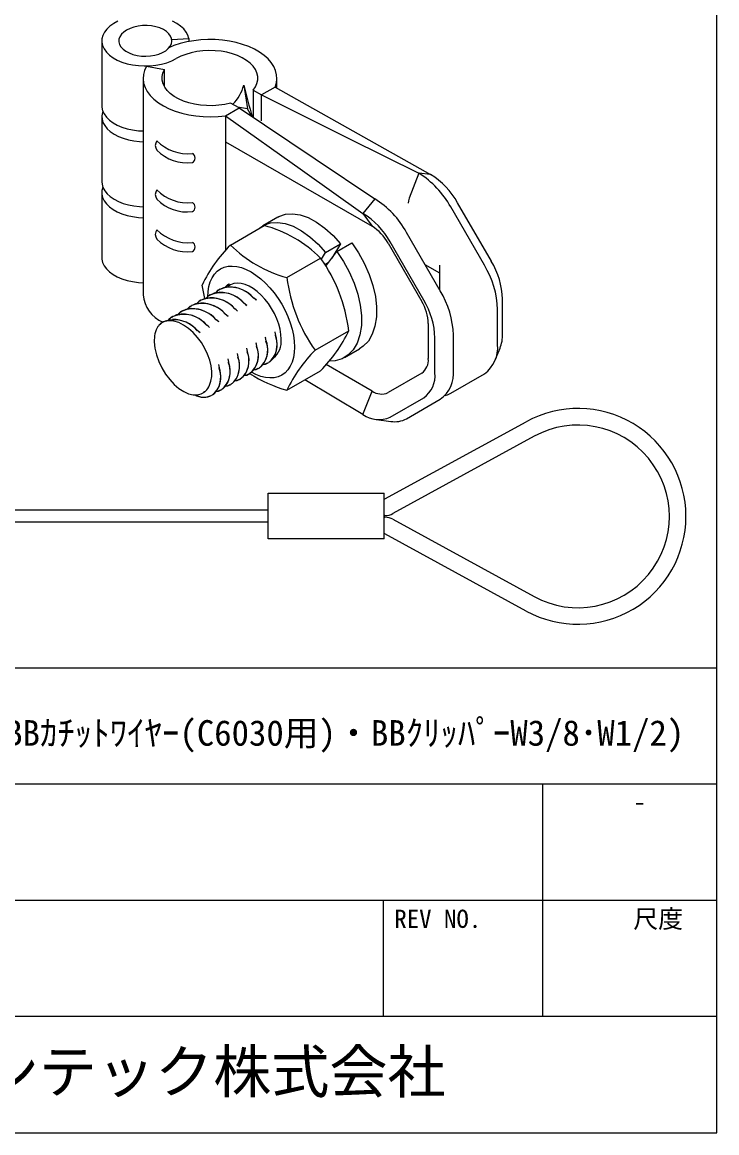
# Model space of a CAD drawing. Units: millimetres on the paper. Extents: x -142 to 140, y -97 to 98.
# Drawn here: x 98.2 to 140, y -96.9 to -30 of the extents above; entities that cross this region are included whole.
import ezdxf
from ezdxf.enums import TextEntityAlignment as Align

# ---------------------------------------------------------------- set-up
doc = ezdxf.new("R2010")
doc.units = ezdxf.units.MM
doc.layers.add('0-0_文字･図枠･寸法', color=7, linetype='Continuous')
doc.layers.add('0-1_BBクリッパー', color=7, linetype='Continuous')
doc.styles.add('ＭＳ ゴシック', font='')
doc.styles.get('ＭＳ ゴシック').set_extended_font_data('MS Gothic')

msp = doc.modelspace()

# ---------------------------------------------------------------- linework, layer by layer
at = {"layer": '0-0_文字･図枠･寸法'}
for p, q in [((140.037, -96.887), (140.037, -24.637)), ((140.037, -75.887), (61.537, -75.887)), ((129.537, -75.887), (129.537, -89.887)), ((140.037, -82.887), (61.537, -82.887)), ((119.937, -82.887), (119.937, -89.887)), ((140.037, -89.887), (30.037, -89.887)), ((-141.963, -96.887), (140.037, -96.887))]:
    msp.add_line(p, q, dxfattribs=at)
msp.add_lwpolyline([(140.037, -68.887), (30.037, -68.887), (30.037, -96.887)], dxfattribs=at)
at = {"layer": '0-1_BBクリッパー'}
for p, q in [((102.995, -31.083), (102.995, -35.002)), ((107.085, -31.453), (107.085, -31.471)), ((107.212, -31.003), (108.232, -30.951)), ((108.232, -30.951), (108.232, -31.122)), ((105.676, -32.61), (106.771, -32.816)), ((107.207, -32.289), (107.474, -32.154)), ((105.479, -33.33), (105.479, -46.392)), ((106.771, -33.843), (106.771, -32.816)), ((113.541, -33.931), (113.541, -33.33)), ((112.108, -34.046), (112.108, -35.692)), ((112.108, -34.046), (112.617, -34.34)), ((113.431, -33.869), (112.617, -34.34)), ((113.431, -33.869), (122.796, -39.128)), ((112.617, -35.907), (112.617, -34.34)), ((110.445, -35.593), (111.259, -35.123)), ((111.259, -35.123), (110.751, -34.83)), ((112.032, -35.641), (111.772, -35.185)), ((102.995, -35.655), (102.995, -39.574)), ((110.445, -35.593), (110.445, -37.161)), ((110.445, -37.161), (110.445, -43.731)), ((110.445, -37.161), (119.275, -42.258)), ((122.091, -39.065), (121.507, -40.569)), ((122.796, -39.128), (122.091, -39.065)), ((102.995, -40.227), (102.995, -44.146)), ((119.431, -40.6), (118.726, -41.478)), ((118.726, -41.478), (119.275, -42.258)), ((126.04, -44.607), (124.01, -41.091)), ((126.457, -44.366), (124.428, -40.851)), ((113.6, -41.701), (112.695, -42.223)), ((110.743, -43.387), (112.779, -42.212)), ((123.38, -46.142), (121.351, -42.627)), ((116.473, -43.846), (117.378, -43.323)), ((117.378, -43.323), (116.85, -44.171)), ((120.234, -43.271), (122.264, -46.786)), ((122.387, -46.715), (120.358, -43.2)), ((114.139, -45.348), (116.175, -44.172)), ((116.223, -44.248), (116.473, -43.846)), ((116.481, -44.655), (117.146, -43.784)), ((117.122, -43.815), (117.092, -43.783)), ((116.641, -44.446), (116.427, -44.569)), ((123.363, -45.092), (122.481, -44.583)), ((123.363, -46.111), (123.363, -44.603)), ((109.196, -46.608), (109.045, -45.803)), ((110.094, -46.049), (110.085, -46.054)), ((110.659, -45.722), (110.65, -45.727)), ((108.963, -46.702), (108.954, -46.707)), ((109.528, -46.375), (109.519, -46.38)), ((127.133, -48.745), (127.133, -46.64)), ((107.831, -47.355), (107.822, -47.36)), ((108.397, -47.028), (108.388, -47.033)), ((126.835, -49.388), (126.835, -47.282)), ((106.696, -48.021), (106.425, -48.234)), ((106.691, -48.013), (106.516, -48.141)), ((106.7, -48.008), (106.691, -48.013)), ((106.877, -47.948), (106.812, -47.981)), ((107.266, -47.681), (107.257, -47.686)), ((122.661, -48.124), (122.661, -50.23)), ((113.434, -48.662), (113.427, -48.619)), ((115.837, -49.724), (117.873, -48.549)), ((124.176, -50.923), (124.176, -48.817)), ((112.303, -49.315), (112.296, -49.272)), ((112.868, -48.988), (112.861, -48.945)), ((123.063, -51.095), (123.063, -48.99)), ((111.172, -49.968), (111.165, -49.924)), ((111.737, -49.641), (111.73, -49.598)), ((117.614, -50.17), (118.519, -49.648)), ((126.656, -50.403), (126.981, -49.609)), ((110.04, -50.621), (110.034, -50.578)), ((110.606, -50.295), (110.599, -50.251)), ((112.46, -50.822), (112.469, -50.817)), ((113.026, -50.496), (113.035, -50.49)), ((119.275, -52.185), (116.507, -50.588)), ((111.329, -51.475), (111.338, -51.47)), ((111.895, -51.149), (111.904, -51.143)), ((114.139, -52.14), (116.175, -50.965)), ((118.726, -53.599), (115.228, -51.511)), ((122.264, -51.108), (120.234, -52.28)), ((124.01, -52.317), (126.04, -51.145)), ((110.198, -52.128), (110.207, -52.123)), ((110.764, -51.802), (110.773, -51.796)), ((118.726, -53.599), (119.275, -52.185)), ((109.126, -52.252), (109.189, -52.216)), ((109.189, -52.225), (109.133, -52.263)), ((109.14, -52.259), (109.183, -52.246)), ((109.159, -52.248), (109.16, -52.247)), ((109.632, -52.455), (109.642, -52.449)), ((120.358, -53.761), (122.387, -52.589)), ((121.351, -53.852), (123.38, -52.68)), ((119.549, -53.899), (120.4, -54.015)), ((120.049, -58.69), (128.555, -54.035)), ((129.035, -54.912), (120.529, -59.567)), ((113.007, -58.343), (120.007, -58.343)), ((113.007, -61.093), (113.007, -58.343)), ((120.007, -61.093), (120.007, -58.343)), ((120.007, -58.69), (120.049, -58.69)), ((83.18, -59.343), (113.007, -59.343)), ((113.007, -60.093), (83.18, -60.093)), ((120.049, -59.69), (120.007, -59.69)), ((120.007, -59.79), (120.049, -59.79)), ((120.529, -59.912), (129.035, -64.567)), ((120.049, -60.79), (120.007, -60.79)), ((128.555, -65.445), (120.049, -60.79)), ((120.007, -61.093), (113.007, -61.093))]:
    msp.add_line(p, q, dxfattribs=at)
for points in [[(103.968, -29.906), (103.708, -30.046), (103.483, -30.204), (103.297, -30.378), (103.153, -30.565), (103.055, -30.762), (103.003, -30.964), (102.999, -31.169), (103.043, -31.372), (103.134, -31.57), (103.271, -31.759), (103.45, -31.936), (103.669, -32.097), (103.924, -32.239), (104.209, -32.361), (104.52, -32.459), (104.852, -32.532), (105.197, -32.578), (105.55, -32.597), (105.904, -32.589), (106.253, -32.553), (106.591, -32.49), (106.911, -32.401), (107.207, -32.289)], [(108.232, -30.951), (108.178, -30.749), (108.076, -30.553), (107.93, -30.366), (107.741, -30.193), (107.514, -30.036), (107.252, -29.898)], [(113.431, -33.869), (113.509, -33.622), (113.54, -33.372), (113.525, -33.121), (113.463, -32.873), (113.354, -32.63), (113.201, -32.395), (113.005, -32.17), (112.769, -31.96), (112.494, -31.765), (112.185, -31.589), (111.845, -31.432), (111.477, -31.298), (111.086, -31.188), (110.678, -31.102), (110.255, -31.043), (109.824, -31.01), (109.389, -31.003), (108.956, -31.025), (108.529, -31.072), (108.114, -31.146), (107.714, -31.246), (107.336, -31.37), (107.063, -31.48)], [(112.108, -34.046), (112.245, -33.85), (112.337, -33.645), (112.384, -33.435), (112.383, -33.224), (112.337, -33.014), (112.244, -32.809), (112.108, -32.613), (111.929, -32.428), (111.711, -32.258), (111.457, -32.105), (111.172, -31.972), (110.86, -31.861), (110.526, -31.774), (110.176, -31.712), (109.815, -31.677), (109.449, -31.668), (109.083, -31.686), (108.725, -31.73), (108.38, -31.801), (108.052, -31.896), (107.749, -32.014), (107.474, -32.154)], [(105.676, -32.61), (105.561, -32.861), (105.495, -33.118), (105.479, -33.377), (105.514, -33.636), (105.598, -33.891), (105.73, -34.139), (105.909, -34.376), (106.134, -34.601), (106.4, -34.81), (106.705, -35.001), (107.044, -35.171), (107.414, -35.318), (107.811, -35.44), (108.228, -35.536), (108.662, -35.605), (109.105, -35.645), (109.554, -35.657), (110.003, -35.639), (110.445, -35.593)], [(110.751, -34.83), (110.405, -34.91), (110.044, -34.963), (109.674, -34.989), (109.302, -34.988), (108.933, -34.958), (108.573, -34.902), (108.23, -34.819), (107.907, -34.711), (107.612, -34.58), (107.348, -34.428), (107.121, -34.257), (106.933, -34.072), (106.789, -33.873), (106.69, -33.666), (106.638, -33.453), (106.635, -33.238), (106.679, -33.024), (106.771, -32.816)], [(111.546, -33.748), (111.772, -35.185), (111.167, -35.07)], [(112.617, -34.34), (117.922, -36.986), (122.091, -39.065)], [(102.995, -35.002), (102.999, -35.088), (103.043, -35.291), (103.134, -35.489), (103.271, -35.678), (103.45, -35.854), (103.669, -36.015), (103.924, -36.158), (104.209, -36.279), (104.52, -36.377), (104.852, -36.45), (105.197, -36.497), (105.479, -36.514)], [(103.057, -35.329), (103.034, -35.395), (102.997, -35.597), (103.007, -35.8), (103.064, -36), (103.167, -36.194), (103.314, -36.379), (103.502, -36.55), (103.728, -36.705), (103.989, -36.842), (104.278, -36.957), (104.592, -37.049), (104.923, -37.115), (105.268, -37.156), (105.479, -37.167)], [(111.259, -35.123), (115.836, -38.19), (119.431, -40.6)], [(110.445, -35.593), (115.082, -38.889), (118.726, -41.478)], [(102.995, -39.574), (103.007, -39.719), (103.064, -39.919), (103.167, -40.113), (103.314, -40.297), (103.502, -40.469), (103.728, -40.624), (103.989, -40.76), (104.278, -40.876), (104.592, -40.967), (104.923, -41.034), (105.268, -41.075), (105.479, -41.086)], [(103.057, -39.9), (103.055, -39.906), (103.003, -40.108), (102.999, -40.313), (103.043, -40.516), (103.134, -40.714), (103.271, -40.903), (103.45, -41.079), (103.669, -41.24), (103.924, -41.383), (104.209, -41.504), (104.52, -41.602), (104.852, -41.675), (105.197, -41.722), (105.479, -41.739)], [(121.507, -40.569), (121.462, -40.721), (121.446, -40.865)], [(112.487, -42.38), (112.755, -42.19), (113.147, -42.054), (113.581, -42.021), (114.042, -42.09), (114.526, -42.258), (115.028, -42.528), (115.533, -42.892), (116.02, -43.338), (116.473, -43.846)], [(113.604, -41.708), (113.66, -41.668), (114.051, -41.531), (114.486, -41.499), (114.947, -41.568), (115.431, -41.736), (115.933, -42.005), (116.437, -42.369), (116.925, -42.815), (117.378, -43.323)], [(117.146, -43.784), (118.051, -43.262), (118.45, -43.849), (118.804, -44.487), (119.098, -45.155), (119.322, -45.829), (119.47, -46.484), (119.543, -47.116), (119.537, -47.723), (119.449, -48.281), (119.283, -48.769), (119.048, -49.172), (118.746, -49.491), (118.513, -49.637)], [(102.995, -44.146), (102.999, -44.231), (103.043, -44.435), (103.134, -44.632), (103.271, -44.821), (103.45, -44.998), (103.669, -45.159), (103.924, -45.301), (104.209, -45.423), (104.52, -45.521), (104.852, -45.594), (105.197, -45.64), (105.479, -45.658)], [(117.146, -43.784), (117.545, -44.371), (117.899, -45.009), (118.193, -45.678), (118.417, -46.351), (118.565, -47.006), (118.638, -47.639), (118.632, -48.246), (118.544, -48.804), (118.378, -49.292), (118.143, -49.695), (117.841, -50.014), (117.471, -50.244), (117.044, -50.375), (116.668, -50.396)], [(109.376, -46.517), (109.392, -46.188), (109.441, -45.883), (109.523, -45.605), (109.635, -45.357), (109.776, -45.143), (109.946, -44.965), (110.141, -44.825), (110.36, -44.726), (110.598, -44.668), (110.855, -44.653), (111.125, -44.679), (111.407, -44.748), (111.696, -44.858), (111.988, -45.008), (112.281, -45.196), (112.57, -45.419), (112.851, -45.676), (113.122, -45.961), (113.378, -46.273), (113.617, -46.607), (113.835, -46.958), (114.031, -47.323), (114.2, -47.697), (114.342, -48.075), (114.454, -48.452), (114.535, -48.824), (114.584, -49.186), (114.601, -49.533), (114.584, -49.861), (114.535, -50.166), (114.454, -50.445), (114.342, -50.692), (114.2, -50.907), (114.031, -51.085), (113.835, -51.224), (113.617, -51.324), (113.378, -51.381), (113.122, -51.397), (112.851, -51.37)], [(110.09, -46.064), (109.992, -46.114), (109.837, -46.269)], [(110.071, -46.095), (109.975, -46.144), (109.853, -46.267)], [(110.624, -45.913), (110.324, -45.962), (110.139, -46.056)], [(110.656, -45.738), (110.557, -45.788), (110.403, -45.943)], [(110.636, -45.769), (110.541, -45.817), (110.418, -45.94)], [(113.798, -49.07), (113.781, -48.775), (113.731, -48.467), (113.648, -48.15), (113.535, -47.832), (113.392, -47.516), (113.224, -47.211), (113.032, -46.92), (112.821, -46.65), (112.594, -46.405), (112.357, -46.191), (112.112, -46.011), (111.865, -45.868), (111.62, -45.766), (111.382, -45.706), (111.156, -45.688), (110.945, -45.715), (110.753, -45.784), (110.584, -45.895), (110.577, -45.902)], [(108.959, -46.717), (108.861, -46.767), (108.706, -46.922)], [(108.939, -46.748), (108.844, -46.797), (108.722, -46.92)], [(109.493, -46.566), (109.193, -46.615), (109.008, -46.709)], [(109.525, -46.391), (109.426, -46.441), (109.272, -46.596)], [(109.505, -46.422), (109.41, -46.47), (109.287, -46.593)], [(110.059, -46.239), (109.758, -46.288), (109.573, -46.383)], [(112.298, -46.714), (112.224, -46.648), (112.149, -46.582)], [(112.304, -46.718), (112.195, -46.614), (112.156, -46.588)], [(107.828, -47.37), (107.73, -47.42), (107.575, -47.575)], [(107.808, -47.401), (107.713, -47.45), (107.59, -47.573)], [(108.362, -47.219), (108.061, -47.268), (107.877, -47.362)], [(108.394, -47.044), (108.295, -47.094), (108.141, -47.249)], [(108.374, -47.075), (108.279, -47.123), (108.156, -47.246)], [(108.928, -46.892), (108.627, -46.941), (108.442, -47.036)], [(111.165, -47.366), (111.091, -47.3), (111.015, -47.232)], [(111.173, -47.371), (111.064, -47.267), (111.025, -47.241)], [(111.731, -47.04), (111.657, -46.974), (111.582, -46.907)], [(111.739, -47.045), (111.63, -46.94), (111.59, -46.914)], [(109.565, -51.585), (109.613, -51.308), (109.617, -50.999), (109.575, -50.668), (109.491, -50.325), (109.363, -49.966), (109.196, -49.613), (108.99, -49.269), (108.755, -48.951), (108.494, -48.663), (108.217, -48.416), (107.921, -48.21), (107.623, -48.061), (107.333, -47.973), (107.058, -47.947), (106.785, -47.987)], [(107.262, -47.697), (107.164, -47.747), (107.009, -47.902)], [(107.243, -47.728), (107.147, -47.776), (107.025, -47.899)], [(107.796, -47.545), (107.496, -47.594), (107.311, -47.689)], [(110.037, -48.021), (109.962, -47.955), (109.886, -47.887)], [(110.042, -48.024), (109.933, -47.92), (109.893, -47.894)], [(110.6, -47.693), (110.526, -47.627), (110.45, -47.559)], [(110.607, -47.698), (110.499, -47.593), (110.459, -47.567)], [(108.911, -48.678), (108.802, -48.573), (108.76, -48.545)], [(108.911, -48.68), (108.837, -48.613), (108.761, -48.546)], [(109.474, -48.35), (109.399, -48.284), (109.323, -48.216)], [(109.476, -48.351), (109.367, -48.246), (109.328, -48.22)], [(113.469, -48.832), (113.449, -48.734), (113.428, -48.634)], [(106.166, -48.868), (106.153, -49.222), (106.193, -49.604), (106.285, -50.003), (106.428, -50.407), (106.611, -50.792), (106.832, -51.16), (107.081, -51.493), (107.355, -51.789), (107.64, -52.032), (107.932, -52.222), (108.214, -52.348), (108.487, -52.416), (108.741, -52.419), (108.969, -52.358), (109.051, -52.317)], [(112.337, -49.48), (112.317, -49.382), (112.296, -49.282)], [(112.903, -49.156), (112.883, -49.058), (112.862, -48.959)], [(111.205, -50.127), (111.184, -50.029), (111.164, -49.93)], [(111.771, -49.804), (111.75, -49.706), (111.73, -49.606)], [(110.073, -50.777), (110.053, -50.683), (110.033, -50.587)], [(110.638, -50.45), (110.618, -50.353), (110.598, -50.254)], [(112.138, -50.913), (112.288, -50.896), (112.455, -50.812)], [(112.143, -50.908), (112.254, -50.895), (112.414, -50.815)], [(112.485, -50.775), (112.566, -50.734), (112.743, -50.544)], [(112.704, -50.586), (112.853, -50.569), (113.02, -50.485)], [(112.708, -50.581), (112.82, -50.569), (112.981, -50.488)], [(113.05, -50.448), (113.132, -50.408), (113.308, -50.217)], [(110.788, -51.754), (110.87, -51.714), (111.046, -51.523)], [(111.007, -51.566), (111.156, -51.549), (111.324, -51.465)], [(111.011, -51.561), (111.123, -51.548), (111.284, -51.467)], [(111.354, -51.428), (111.435, -51.387), (111.612, -51.197)], [(111.572, -51.239), (111.722, -51.222), (111.889, -51.138)], [(111.577, -51.234), (111.689, -51.222), (111.848, -51.142)], [(111.919, -51.101), (112.001, -51.061), (112.177, -50.87)], [(112.851, -51.37), (112.57, -51.301), (112.281, -51.191), (112.011, -51.054)], [(109.657, -52.407), (109.738, -52.367), (109.915, -52.176)], [(109.88, -52.214), (109.992, -52.201), (110.152, -52.121)], [(109.888, -52.217), (110.025, -52.202), (110.192, -52.118)], [(110.223, -52.081), (110.304, -52.04), (110.48, -51.85)], [(110.441, -51.892), (110.591, -51.875), (110.758, -51.791)], [(110.446, -51.887), (110.558, -51.875), (110.718, -51.794)], [(123.669, -52.454), (123.813, -52.41), (124.01, -52.317)]]:
    msp.add_lwpolyline(points, dxfattribs=at)
msp.add_lwpolyline([(104.488, -30.43), (104.313, -30.55), (104.175, -30.685), (104.079, -30.832), (104.028, -30.985), (104.022, -31.142), (104.062, -31.297), (104.147, -31.446), (104.275, -31.584), (104.441, -31.708), (104.64, -31.814), (104.868, -31.899), (105.118, -31.96), (105.382, -31.997), (105.653, -32.007), (105.922, -31.99), (106.183, -31.947), (106.428, -31.88), (106.65, -31.789), (106.842, -31.679), (106.998, -31.551), (107.115, -31.409), (107.189, -31.259), (107.218, -31.103), (107.201, -30.947), (107.138, -30.794), (107.031, -30.65), (106.884, -30.519), (106.701, -30.403), (106.486, -30.307), (106.247, -30.234), (105.989, -30.185), (105.72, -30.162), (105.449, -30.165), (105.183, -30.195), (104.929, -30.25), (104.695, -30.329)], close=True, dxfattribs=at)
for centre, radius, start, end in [((109.053, -33.088), 2.579, 315.1881, 345.17455), ((135.744, -28.153), 24.836, 193.01863, 197.62383), ((106.667, -37.386), 0.451, 141.54147, 218.45853), ((108.163, -35.309), 2.578, 224.1836, 276.38279), ((108.117, -35.941), 2.495, 223.74639, 277.61033), ((108.316, -38.142), 0.302, 295.87211, 63.74514), ((119.159, -43.764), 5.539, 28.85561, 58.04532), ((120.304, -43.123), 4.708, 28.85562, 58.04532), ((106.667, -40.343), 0.451, 141.54147, 218.45853), ((108.163, -38.266), 2.578, 224.1836, 276.38279), ((108.117, -38.898), 2.495, 223.74639, 277.61033), ((116.5, -45.3), 5.539, 28.85561, 58.04532), ((108.316, -41.099), 0.302, 295.87211, 63.74514), ((116.234, -45.472), 4.708, 28.85562, 58.04532), ((106.667, -42.747), 0.451, 141.54147, 218.45853), ((108.163, -40.67), 2.578, 224.1836, 276.38279), ((110.697, -49.739), 7.81, 45.46392, 74.54145), ((117.809, -44.608), 2.769, 28.85561, 58.04532), ((108.117, -41.302), 2.495, 223.74639, 277.61033), ((108.316, -43.503), 0.302, 295.87211, 63.74514), ((116.473, -49.219), 8.176, 134.49537, 155.30328), ((116.126, -37.983), 7.628, 225.10876, 254.89661), ((108.321, -49.737), 9.626, 7.09279, 35.31857), ((121.299, -47.471), 5.539, 1.9565, 31.14372), ((122.427, -46.801), 4.708, 1.95652, 31.14371), ((123.691, -44.159), 9.626, 187.09276, 215.3186), ((110.757, -47.699), 1.767, 38.90036, 111.83855), ((110.648, -47.92), 2.011, 41.70254, 90.02134), ((118.639, -49.007), 5.539, 1.9565, 31.14372), ((107.471, -46.21), 2, 185.2096, 246.33207), ((109.625, -48.352), 1.767, 38.90039, 111.83823), ((109.517, -48.57), 2.008, 41.74263, 90.0356), ((110.191, -48.025), 1.767, 38.90057, 111.84255), ((110.083, -48.244), 2.009, 41.72996, 90.03163), ((119.893, -48.219), 2.77, 1.95653, 31.14369), ((118.357, -49.15), 4.708, 1.95652, 31.14371), ((108.494, -49.005), 1.767, 38.90041, 111.83876), ((108.386, -49.225), 2.01, 41.71277, 90.0254), ((109.06, -48.678), 1.767, 38.90047, 111.84152), ((108.951, -48.897), 2.008, 41.73661, 90.03356), ((107.01, -48.703), 0.75, 107.44259, 141.25654), ((107.363, -49.658), 1.767, 38.90038, 111.84028), ((107.257, -49.877), 2.008, 41.50269, 90.09206), ((107.929, -49.331), 1.767, 38.90047, 111.84029), ((107.82, -49.554), 2.013, 41.67386, 90.01067), ((107.409, -48.998), 1.25, 150.01927, 174.03439), ((107.25, -48.918), 1.071, 140.30939, 149.4894), ((112.191, -49.395), 1.371, 307.67691, 23.53333), ((111.92, -49.365), 1.633, 329.1359, 19.14942), ((109.739, -44.636), 9.026, 315.48467, 334.31399), ((124.862, -48.791), 2.272, 338.89352, 1.14127), ((111.059, -50.048), 1.372, 307.68749, 23.56278), ((110.785, -50.017), 1.637, 329.16779, 19.22663), ((111.627, -49.723), 1.369, 307.64683, 23.46532), ((111.353, -49.691), 1.635, 329.149, 19.18149), ((112.481, -49.19), 1.322, 310.82796, 5.22779), ((124.913, -49.577), 1.931, 305.69803, 5.62039), ((109.929, -50.701), 1.371, 307.66933, 23.52168), ((109.649, -50.668), 1.642, 329.20632, 19.31883), ((110.496, -50.376), 1.369, 307.65203, 23.47171), ((110.217, -50.343), 1.639, 329.18643, 19.27098), ((122.273, -56.052), 9.026, 135.48464, 154.31401), ((108.799, -51.355), 1.37, 307.65435, 23.487), ((108.515, -51.321), 1.644, 329.22365, 19.35997), ((109.365, -51.028), 1.37, 307.66055, 23.48727), ((109.08, -50.994), 1.645, 329.2324, 19.38098), ((121.7, -50.324), 0.966, 305.6981, 5.62033), ((116.578, -43.687), 8.798, 237.87116, 253.9008), ((121.429, -51.256), 1.642, 305.69805, 5.62035), ((122.253, -51.112), 1.931, 305.69803, 5.62039), ((108.443, -51.241), 1.236, 299.45441, 309.94487), ((108.634, -51.505), 0.91, 311.40056, 338.39809), ((107.651, -51.097), 1.976, 337.88068, 345.67904), ((119.837, -51.401), 0.966, 234.38182, 294.31395), ((109.126, -51.595), 0.969, 238.03706, 298.47251), ((109.157, -51.588), 0.977, 238.12039, 298.74952), ((131.677, -59.74), 6.503, 0, 118.69139), ((119.682, -52.265), 1.641, 234.38185, 294.31393), ((120.637, -52.543), 1.492, 260.83696, 298.58936), ((131.677, -59.74), 5.503, 241.30861, 118.69139), ((120.049, -58.69), 1, 270, 298.69138), ((120.049, -60.79), 1, 61.30862, 90), ((131.677, -59.74), 6.503, 241.30861, 0)]:
    msp.add_arc(centre, radius, start, end, dxfattribs=at)

# ---------------------------------------------------------------- texts
at = {"layer": '0-0_文字･図枠･寸法', "style": 'ＭＳ ゴシック'}
for s, height, p in [('天井落下防止金具取付イメージ図(BBｶﾁｯﾄﾜｲﾔｰ(C6030用)・BBｸﾘｯﾊﾟｰW3/8･W1/2)', 1.54, (64.615, -74.022)), ('-', 1.1, (135.017, -77.819)), ('REV NO.', 1.1, (120.612, -84.87)), ('尺度', 1.1, (135.006, -84.87)), ('日栄インテック株式会社', 2.566, (85.201, -95.251))]:
    msp.add_text(s, height=height, dxfattribs=at).set_placement(p, align=Align.BOTTOM_LEFT)

doc.saveas('drawing.dxf')
